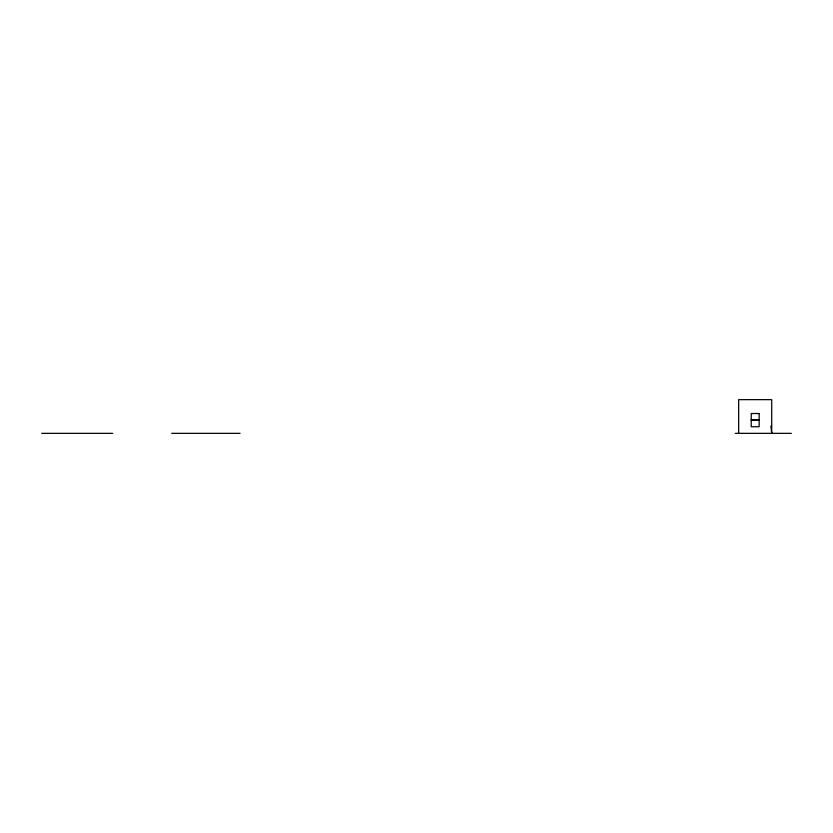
<?xml version="1.0" encoding="UTF-8"?>
<svg xmlns="http://www.w3.org/2000/svg" width="833" height="833" viewBox="0 0 833 833"><rect width="100%" height="100%" fill="white"/><g stroke="black" fill="none" stroke-linecap="round" stroke-linejoin="round"><path stroke-width="1.25" d="M751.231 419.801L759.155 419.801M751.231 420.134L759.155 420.134M41.65 433.347L112.726 433.347M171.702 433.347L240.081 433.347M735.289 433.347L791.35 433.347M770.921 425.944L771.712 433.347L771.712 399.653L738.673 399.653L738.673 433.347M759.155 413.522L751.231 413.522L751.231 426.746L759.155 426.746L759.155 413.522"/></g></svg>
